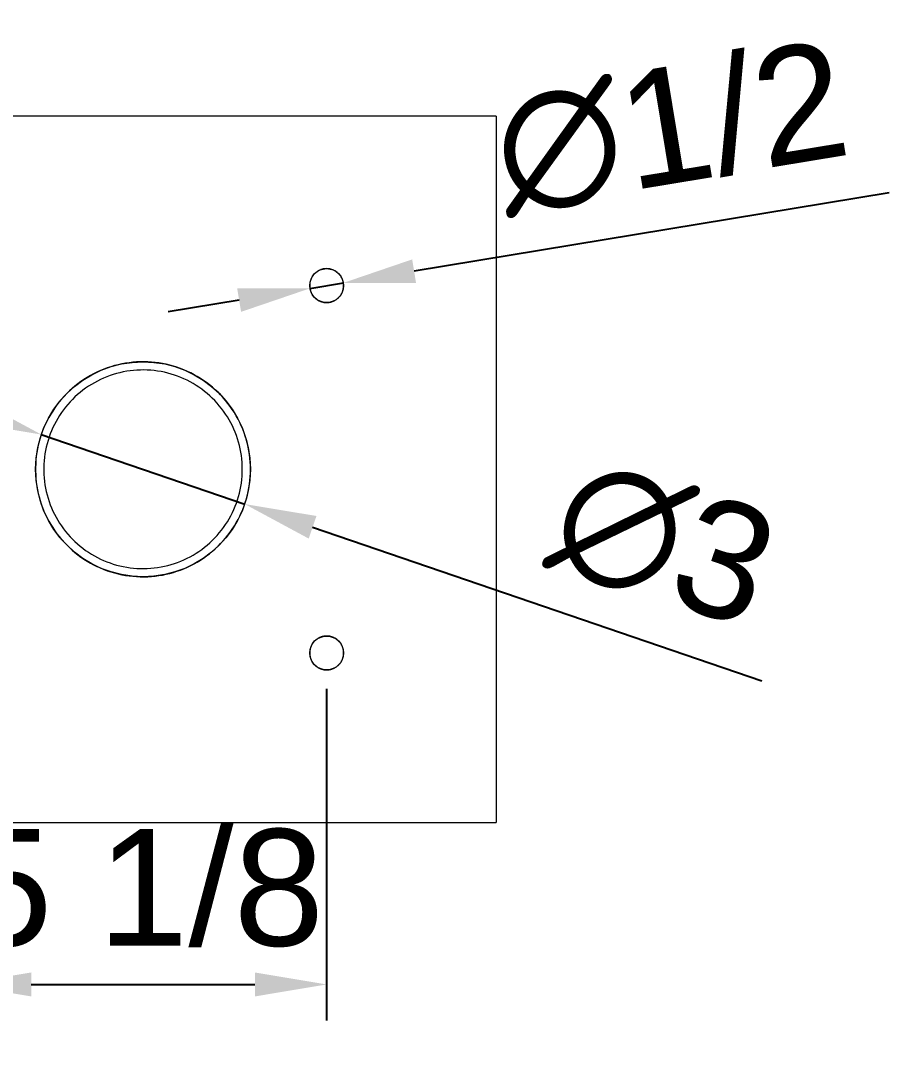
# Model space of a CAD drawing. Header units: inches. Extents: x -13 to 609, y -6 to 131.
# Drawn here: x 80.29 to 92.39, y -3.92 to 10.59 of the extents above; entities that cross this region are included whole.
import ezdxf

# ---------------------------------------------------------------- set-up
doc = ezdxf.new("R2010")
doc.units = ezdxf.units.IN
doc.header["$PDSIZE"] = -1
doc.layers.add('ZANO_R', color=7, linetype='Continuous', lineweight=0)
doc.styles.add('Arial', font='arial.ttf')
doc.styles.get("Standard").update_dxf_attribs({"font": 'ARIALUNI.TTF'})
doc.dimstyles.new('amerykanie', dxfattribs={"dimtxt": 50, "dimasz": 50, "dimexe": 0.5, "dimexo": 0.5, "dimgap": 1, "dimtad": 1, "dimdec": 0, "dimzin": 0, "dimlunit": 5, "dimtxsty": 'Standard', "dimcen": 0.09, "dimclrd": 1, "dimclre": 1, "dimclrt": 1, "dimazin": 0, "dimtfac": 1, "dimtdec": 0, "dimtmove": 0, "dimatfit": 3, "dimfxl": 1, "dimtzin": 0, "dimarcsym": 1})

# ---------------------------------------------------------------- blocks, each defined once
blk = doc.blocks.new('*D436')
at = {"layer": 'Defpoints', "color": 0}
for p in [(79.437, 1.784), (84.555, 1.785), (84.555, -2.834)]:
    blk.add_point(p, dxfattribs=at)
at = {"layer": 'ZANO_R', "color": 1, "lineweight": -2}
for p, q in [((79.437, 1.284), (79.437, -3.334)), ((84.555, 1.285), (84.555, -3.334)), ((80.437, -2.834), (83.555, -2.834))]:
    blk.add_line(p, q, dxfattribs=at)
at = {"layer": 'ZANO_R', "color": 1}
for points in [[(80.437, -2.667), (80.437, -3.001), (79.437, -2.834)], [(83.555, -3.001), (83.555, -2.667), (84.555, -2.834)]]:
    blk.add_solid(points, dxfattribs=at)
at = {"layer": 'ZANO_R', "color": 1, "insert": (81.996, -1.494), "char_height": 1.625, "attachment_point": 5, "style": 'Arial'}
blk.add_mtext('5 1/8', dxfattribs=at)
blk = doc.blocks.new('*D439')
at = {"layer": 'Defpoints', "color": 0}
for p in [(80.578, 4.828), (83.413, 3.859)]:
    blk.add_point(p, dxfattribs=at)
at = {"layer": 'ZANO_R', "color": 1, "lineweight": -2}
for p, q in [((79.632, 5.151), (78.685, 5.474)), ((80.578, 4.828), (83.413, 3.859)), ((84.359, 3.536), (90.619, 1.397))]:
    blk.add_line(p, q, dxfattribs=at)
at = {"layer": 'ZANO_R', "color": 1}
for points in [[(79.578, 4.993), (79.686, 5.309), (80.578, 4.828)], [(84.413, 3.693), (84.305, 3.378), (83.413, 3.859)]]:
    blk.add_solid(points, dxfattribs=at)
at = {"layer": 'ZANO_R', "color": 1, "insert": (89.25, 3.318), "char_height": 1.625, "attachment_point": 5, "rotation": 341.1376, "style": 'Arial'}
blk.add_mtext('∅3', dxfattribs=at)
blk = doc.blocks.new('*D440')
at = {"layer": 'Defpoints', "color": 0}
for p in [(84.321, 6.864), (84.788, 6.941)]:
    blk.add_point(p, dxfattribs=at)
at = {"layer": 'ZANO_R', "color": 1, "lineweight": -2}
for p, q in [((92.395, 8.196), (85.774, 7.104)), ((84.321, 6.864), (84.788, 6.941)), ((83.335, 6.701), (82.348, 6.539))]:
    blk.add_line(p, q, dxfattribs=at)
at = {"layer": 'ZANO_R', "color": 1}
for points in [[(85.747, 7.268), (85.801, 6.939), (84.788, 6.941)], [(83.362, 6.537), (83.308, 6.866), (84.321, 6.864)]]:
    blk.add_solid(points, dxfattribs=at)
at = {"layer": 'ZANO_R', "color": 1, "insert": (89.354, 9.088), "char_height": 1.625, "attachment_point": 5, "rotation": 9.3695, "style": 'Arial'}
blk.add_mtext('∅1/2', dxfattribs=at)

msp = doc.modelspace()

# ---------------------------------------------------------------- linework, layer by layer
at = {"layer": 'ZANO_R'}
for p, q in [((86.91633, 9.26473), (77.07381, 9.26417)), ((86.91661, 9.265), (86.91716, -0.57752)), ((84.44602, 7.11248), (84.4388, 7.10859)), ((84.45337, 7.11612), (84.44602, 7.11248)), ((84.46084, 7.11951), (84.45337, 7.11612)), ((84.46842, 7.12263), (84.46084, 7.11951)), ((84.4761, 7.12548), (84.46842, 7.12263)), ((84.48388, 7.12807), (84.4761, 7.12548)), ((84.49175, 7.13039), (84.48388, 7.12807)), ((84.49969, 7.13243), (84.49175, 7.13039)), ((84.5077, 7.1342), (84.49969, 7.13243)), ((84.51576, 7.13568), (84.5077, 7.1342)), ((84.52387, 7.13689), (84.51576, 7.13568)), ((84.53202, 7.13781), (84.52387, 7.13689)), ((84.5402, 7.13845), (84.53202, 7.13781)), ((84.54839, 7.13881), (84.5402, 7.13845)), ((84.55659, 7.13888), (84.54839, 7.13881)), ((84.56478, 7.13866), (84.55659, 7.13888)), ((84.57297, 7.13817), (84.56478, 7.13866)), ((84.58113, 7.13738), (84.57297, 7.13817)), ((84.58926, 7.13632), (84.58113, 7.13738)), ((84.59735, 7.13497), (84.58926, 7.13632)), ((84.60539, 7.13335), (84.59735, 7.13497)), ((84.61336, 7.13144), (84.60539, 7.13335)), ((84.62127, 7.12926), (84.61336, 7.13144)), ((84.62909, 7.12681), (84.62127, 7.12926)), ((84.63683, 7.12409), (84.62909, 7.12681)), ((84.64446, 7.1211), (84.63683, 7.12409)), ((84.65199, 7.11785), (84.64446, 7.1211)), ((84.6594, 7.11434), (84.65199, 7.11785)), ((84.66668, 7.11057), (84.6594, 7.11434)), ((84.67383, 7.10655), (84.66668, 7.11057)), ((84.32852, 6.97136), (84.32628, 6.96347)), ((84.33105, 6.97916), (84.32852, 6.97136)), ((84.33383, 6.98687), (84.33105, 6.97916)), ((84.33689, 6.99448), (84.33383, 6.98687)), ((84.34021, 7.00198), (84.33689, 6.99448)), ((84.34378, 7.00936), (84.34021, 7.00198)), ((84.34761, 7.01661), (84.34378, 7.00936)), ((84.35169, 7.02372), (84.34761, 7.01661)), ((84.35602, 7.03069), (84.35169, 7.02372)), ((84.36058, 7.0375), (84.35602, 7.03069)), ((84.36538, 7.04415), (84.36058, 7.0375)), ((84.3704, 7.05063), (84.36538, 7.04415)), ((84.37565, 7.05693), (84.3704, 7.05063)), ((84.38111, 7.06305), (84.37565, 7.05693)), ((84.38678, 7.06897), (84.38111, 7.06305)), ((84.39265, 7.07469), (84.38678, 7.06897)), ((84.39872, 7.08021), (84.39265, 7.07469)), ((84.40498, 7.08551), (84.39872, 7.08021)), ((84.41141, 7.09059), (84.40498, 7.08551)), ((84.41802, 7.09544), (84.41141, 7.09059)), ((84.42479, 7.10007), (84.41802, 7.09544)), ((84.43172, 7.10445), (84.42479, 7.10007)), ((84.4388, 7.10859), (84.43172, 7.10445)), ((84.68083, 7.10229), (84.67383, 7.10655)), ((84.68768, 7.09778), (84.68083, 7.10229)), ((84.69438, 7.09305), (84.68768, 7.09778)), ((84.7009, 7.08808), (84.69438, 7.09305)), ((84.70725, 7.08289), (84.7009, 7.08808)), ((84.71341, 7.07748), (84.70725, 7.08289)), ((84.71938, 7.07186), (84.71341, 7.07748)), ((84.72515, 7.06604), (84.71938, 7.07186)), ((84.73072, 7.06002), (84.72515, 7.06604)), ((84.73608, 7.05381), (84.73072, 7.06002)), ((84.74121, 7.04741), (84.73608, 7.05381)), ((84.74612, 7.04085), (84.74121, 7.04741)), ((84.7508, 7.03412), (84.74612, 7.04085)), ((84.75525, 7.02722), (84.7508, 7.03412)), ((84.75945, 7.02018), (84.75525, 7.02722)), ((84.76341, 7.013), (84.75945, 7.02018)), ((84.76711, 7.00568), (84.76341, 7.013)), ((84.77056, 6.99824), (84.76711, 7.00568)), ((84.77374, 6.99069), (84.77056, 6.99824)), ((84.77667, 6.98303), (84.77374, 6.99069)), ((84.77932, 6.97527), (84.77667, 6.98303)), ((84.78171, 6.96743), (84.77932, 6.97527)), ((84.78382, 6.9595), (84.78171, 6.96743)), ((84.31864, 6.91496), (84.31835, 6.90676)), ((84.31835, 6.90676), (84.31835, 6.89857)), ((84.31835, 6.89857), (84.31864, 6.89037)), ((84.31921, 6.92314), (84.31864, 6.91496)), ((84.31864, 6.89037), (84.31921, 6.88219)), ((84.32006, 6.93129), (84.31921, 6.92314)), ((84.31921, 6.88219), (84.32006, 6.87404)), ((84.32119, 6.93942), (84.32006, 6.93129)), ((84.32006, 6.87404), (84.32119, 6.86591)), ((84.32261, 6.94749), (84.32119, 6.93942)), ((84.32119, 6.86591), (84.32261, 6.85784)), ((84.3243, 6.95551), (84.32261, 6.94749)), ((84.32261, 6.85784), (84.3243, 6.84982)), ((84.32628, 6.96347), (84.3243, 6.95551)), ((84.3243, 6.84982), (84.32628, 6.84186)), ((84.32628, 6.84186), (84.32852, 6.83397)), ((84.32852, 6.83397), (84.33105, 6.82617)), ((84.33105, 6.82617), (84.33383, 6.81846)), ((84.77374, 6.81464), (84.77667, 6.8223)), ((84.77667, 6.8223), (84.77932, 6.83006)), ((84.77932, 6.83006), (84.78171, 6.8379)), ((84.78171, 6.8379), (84.78382, 6.84583)), ((84.78565, 6.95151), (84.78382, 6.9595)), ((84.78382, 6.84583), (84.78565, 6.85382)), ((84.78721, 6.94346), (84.78565, 6.95151)), ((84.78565, 6.85382), (84.78721, 6.86187)), ((84.78848, 6.93536), (84.78721, 6.94346)), ((84.78721, 6.86187), (84.78848, 6.86997)), ((84.78948, 6.92722), (84.78848, 6.93536)), ((84.78848, 6.86997), (84.78948, 6.87811)), ((84.79019, 6.91905), (84.78948, 6.92722)), ((84.78948, 6.87811), (84.79019, 6.88628)), ((84.79061, 6.91086), (84.79019, 6.91905)), ((84.79019, 6.88628), (84.79061, 6.89447)), ((84.79076, 6.90267), (84.79061, 6.91086)), ((84.79061, 6.89447), (84.79076, 6.90267)), ((84.33383, 6.81846), (84.33689, 6.81085)), ((84.33689, 6.81085), (84.34021, 6.80335)), ((84.34021, 6.80335), (84.34378, 6.79597)), ((84.34378, 6.79597), (84.34761, 6.78872)), ((84.34761, 6.78872), (84.35169, 6.78161)), ((84.35169, 6.78161), (84.35602, 6.77464)), ((84.35602, 6.77464), (84.36058, 6.76783)), ((84.36058, 6.76783), (84.36538, 6.76118)), ((84.36538, 6.76118), (84.3704, 6.7547)), ((84.3704, 6.7547), (84.37565, 6.7484)), ((84.37565, 6.7484), (84.38111, 6.74228)), ((84.38111, 6.74228), (84.38678, 6.73636)), ((84.38678, 6.73636), (84.39265, 6.73064)), ((84.39265, 6.73064), (84.39872, 6.72512)), ((84.39872, 6.72512), (84.40498, 6.71982)), ((84.40498, 6.71982), (84.41141, 6.71474)), ((84.41141, 6.71474), (84.41802, 6.70989)), ((84.41802, 6.70989), (84.42479, 6.70526)), ((84.42479, 6.70526), (84.43172, 6.70088)), ((84.43172, 6.70088), (84.4388, 6.69674)), ((84.4388, 6.69674), (84.44602, 6.69285)), ((84.44602, 6.69285), (84.45337, 6.68921)), ((84.45337, 6.68921), (84.46084, 6.68582)), ((84.46084, 6.68582), (84.46842, 6.6827)), ((84.46842, 6.6827), (84.4761, 6.67985)), ((84.4761, 6.67985), (84.48388, 6.67726)), ((84.48388, 6.67726), (84.49175, 6.67494)), ((84.49175, 6.67494), (84.49969, 6.6729)), ((84.61336, 6.67389), (84.62127, 6.67607)), ((84.62127, 6.67607), (84.62909, 6.67852)), ((84.62909, 6.67852), (84.63683, 6.68124)), ((84.63683, 6.68124), (84.64446, 6.68423)), ((84.64446, 6.68423), (84.65199, 6.68748)), ((84.65199, 6.68748), (84.6594, 6.69099)), ((84.6594, 6.69099), (84.66668, 6.69476)), ((84.66668, 6.69476), (84.67383, 6.69878)), ((84.67383, 6.69878), (84.68083, 6.70304)), ((84.68083, 6.70304), (84.68768, 6.70755)), ((84.68768, 6.70755), (84.69438, 6.71228)), ((84.69438, 6.71228), (84.7009, 6.71725)), ((84.7009, 6.71725), (84.70725, 6.72244)), ((84.70725, 6.72244), (84.71341, 6.72785)), ((84.71341, 6.72785), (84.71938, 6.73347)), ((84.71938, 6.73347), (84.72515, 6.73929)), ((84.72515, 6.73929), (84.73072, 6.74531)), ((84.73072, 6.74531), (84.73608, 6.75152)), ((84.73608, 6.75152), (84.74121, 6.75792)), ((84.74121, 6.75792), (84.74612, 6.76448)), ((84.74612, 6.76448), (84.7508, 6.77122)), ((84.7508, 6.77122), (84.75525, 6.77811)), ((84.75525, 6.77811), (84.75945, 6.78515)), ((84.75945, 6.78515), (84.76341, 6.79233)), ((84.76341, 6.79233), (84.76711, 6.79965)), ((84.76711, 6.79965), (84.77056, 6.80709)), ((84.77056, 6.80709), (84.77374, 6.81464)), ((84.49969, 6.6729), (84.5077, 6.67113)), ((84.5077, 6.67113), (84.51576, 6.66965)), ((84.51576, 6.66965), (84.52387, 6.66844)), ((84.52387, 6.66844), (84.53202, 6.66752)), ((84.53202, 6.66752), (84.5402, 6.66688)), ((84.5402, 6.66688), (84.54839, 6.66652)), ((84.54839, 6.66652), (84.55659, 6.66645)), ((84.55659, 6.66645), (84.56478, 6.66667)), ((84.56478, 6.66667), (84.57297, 6.66716)), ((84.57297, 6.66716), (84.58113, 6.66795)), ((84.58113, 6.66795), (84.58926, 6.66901)), ((84.58926, 6.66901), (84.59735, 6.67036)), ((84.59735, 6.67036), (84.60539, 6.67198)), ((84.60539, 6.67198), (84.61336, 6.67389)), ((81.69859, 5.81175), (81.64781, 5.80056)), ((81.74973, 5.82118), (81.69859, 5.81175)), ((81.80117, 5.82882), (81.74973, 5.82118)), ((81.85284, 5.83468), (81.80117, 5.82882)), ((81.90468, 5.83873), (81.85284, 5.83468)), ((81.95663, 5.84099), (81.90468, 5.83873)), ((82.00863, 5.84144), (81.95663, 5.84099)), ((82.06061, 5.84009), (82.00863, 5.84144)), ((82.11251, 5.83693), (82.06061, 5.84009)), ((82.16427, 5.83197), (82.11251, 5.83693)), ((82.21583, 5.82522), (82.16427, 5.83197)), ((82.26713, 5.81669), (82.21583, 5.82522)), ((82.3181, 5.80638), (82.26713, 5.81669)), ((82.36867, 5.7943), (82.3181, 5.80638)), ((81.30744, 5.67407), (81.26167, 5.64938)), ((81.35403, 5.69715), (81.30744, 5.67407)), ((81.4014, 5.7186), (81.35403, 5.69715)), ((81.44949, 5.7384), (81.4014, 5.7186)), ((81.49823, 5.75651), (81.44949, 5.7384)), ((81.54757, 5.77292), (81.49823, 5.75651)), ((81.58172, 5.66398), (81.53614, 5.64881)), ((81.59745, 5.78761), (81.54757, 5.77292)), ((81.6278, 5.67755), (81.58172, 5.66398)), ((81.64781, 5.80056), (81.59745, 5.78761)), ((81.67432, 5.68951), (81.6278, 5.67755)), ((81.72123, 5.69985), (81.67432, 5.68951)), ((81.76847, 5.70855), (81.72123, 5.69985)), ((81.81599, 5.71562), (81.76847, 5.70855)), ((81.86372, 5.72102), (81.81599, 5.71562)), ((81.91161, 5.72477), (81.86372, 5.72102)), ((81.9596, 5.72686), (81.91161, 5.72477)), ((82.00764, 5.72727), (81.9596, 5.72686)), ((82.05566, 5.72602), (82.00764, 5.72727)), ((82.1036, 5.72311), (82.05566, 5.72602)), ((82.15142, 5.71853), (82.1036, 5.72311)), ((82.19905, 5.71229), (82.15142, 5.71853)), ((82.24644, 5.70441), (82.19905, 5.71229)), ((82.29352, 5.69488), (82.24644, 5.70441)), ((82.34024, 5.68373), (82.29352, 5.69488)), ((82.38655, 5.67096), (82.34024, 5.68373)), ((82.4188, 5.78048), (82.36867, 5.7943)), ((82.43239, 5.65659), (82.38655, 5.67096)), ((82.46842, 5.76493), (82.4188, 5.78048)), ((82.51747, 5.74766), (82.46842, 5.76493)), ((82.56589, 5.72871), (82.51747, 5.74766)), ((82.61363, 5.70808), (82.56589, 5.72871)), ((82.66062, 5.68581), (82.61363, 5.70808)), ((82.7068, 5.66192), (82.66062, 5.68581)), ((82.75213, 5.63644), (82.7068, 5.66192)), ((81.08799, 5.53522), (81.04717, 5.503)), ((81.12989, 5.56601), (81.08799, 5.53522)), ((81.17285, 5.59532), (81.12989, 5.56601)), ((81.21679, 5.62312), (81.17285, 5.59532)), ((81.26167, 5.64938), (81.21679, 5.62312)), ((81.27615, 5.52559), (81.23555, 5.49991)), ((81.31761, 5.54985), (81.27615, 5.52559)), ((81.35989, 5.57265), (81.31761, 5.54985)), ((81.40293, 5.59398), (81.35989, 5.57265)), ((81.44669, 5.61379), (81.40293, 5.59398)), ((81.49111, 5.63208), (81.44669, 5.61379)), ((81.53614, 5.64881), (81.49111, 5.63208)), ((82.4777, 5.64064), (82.43239, 5.65659)), ((82.52243, 5.62313), (82.4777, 5.64064)), ((82.56653, 5.60408), (82.52243, 5.62313)), ((82.60993, 5.5835), (82.56653, 5.60408)), ((82.6526, 5.56143), (82.60993, 5.5835)), ((82.69448, 5.5379), (82.6526, 5.56143)), ((82.73551, 5.51292), (82.69448, 5.5379)), ((82.79655, 5.60941), (82.75213, 5.63644)), ((82.84001, 5.58085), (82.79655, 5.60941)), ((82.88245, 5.5508), (82.84001, 5.58085)), ((82.92381, 5.51929), (82.88245, 5.5508)), ((82.96406, 5.48637), (82.92381, 5.51929)), ((80.93177, 5.39813), (80.89581, 5.36057)), ((80.96902, 5.43442), (80.93177, 5.39813)), ((81.0075, 5.46939), (80.96902, 5.43442)), ((81.04717, 5.503), (81.0075, 5.46939)), ((81.08281, 5.38358), (81.04726, 5.35127)), ((81.11946, 5.41463), (81.08281, 5.38358)), ((81.15716, 5.44439), (81.11946, 5.41463)), ((81.19588, 5.47283), (81.15716, 5.44439)), ((81.23555, 5.49991), (81.19588, 5.47283)), ((82.77565, 5.48654), (82.73551, 5.51292)), ((82.81486, 5.45878), (82.77565, 5.48654)), ((82.85307, 5.42968), (82.81486, 5.45878)), ((82.89025, 5.39926), (82.85307, 5.42968)), ((82.92636, 5.36758), (82.89025, 5.39926)), ((83.00315, 5.45207), (82.96406, 5.48637)), ((83.04102, 5.41643), (83.00315, 5.45207)), ((83.07762, 5.3795), (83.04102, 5.41643)), ((83.11293, 5.34133), (83.07762, 5.3795)), ((80.79604, 5.24073), (80.76562, 5.19856)), ((80.8279, 5.28182), (80.79604, 5.24073)), ((80.86117, 5.32179), (80.8279, 5.28182)), ((80.89581, 5.36057), (80.86117, 5.32179)), ((80.94763, 5.24722), (80.9169, 5.21031)), ((80.97963, 5.28305), (80.94763, 5.24722)), ((81.01285, 5.31775), (80.97963, 5.28305)), ((81.04726, 5.35127), (81.01285, 5.31775)), ((82.96134, 5.33466), (82.92636, 5.36758)), ((82.99516, 5.30054), (82.96134, 5.33466)), ((83.02777, 5.26528), (82.99516, 5.30054)), ((83.05915, 5.2289), (83.02777, 5.26528)), ((83.08924, 5.19145), (83.05915, 5.2289)), ((83.14689, 5.30195), (83.11293, 5.34133)), ((83.17946, 5.26141), (83.14689, 5.30195)), ((83.21061, 5.21977), (83.17946, 5.26141)), ((80.70926, 5.11117), (80.68339, 5.06606)), ((80.73668, 5.15535), (80.70926, 5.11117)), ((80.76562, 5.19856), (80.73668, 5.15535)), ((80.83263, 5.09347), (80.8073, 5.05266)), ((80.85936, 5.13338), (80.83263, 5.09347)), ((80.88746, 5.17234), (80.85936, 5.13338)), ((80.9169, 5.21031), (80.88746, 5.17234)), ((83.11801, 5.15299), (83.08924, 5.19145)), ((83.14543, 5.11354), (83.11801, 5.15299)), ((83.17146, 5.07317), (83.14543, 5.11354)), ((83.24029, 5.17708), (83.21061, 5.21977)), ((83.26847, 5.13338), (83.24029, 5.17708)), ((83.29512, 5.08873), (83.26847, 5.13338)), ((83.3202, 5.04318), (83.29512, 5.08873)), ((80.63643, 4.97329), (80.61539, 4.92573)), ((80.6591, 5.02008), (80.63643, 4.97329)), ((80.68339, 5.06606), (80.6591, 5.02008)), ((80.76097, 4.96851), (80.74002, 4.92528)), ((80.7834, 5.01099), (80.76097, 4.96851)), ((80.8073, 5.05266), (80.7834, 5.01099)), ((83.19608, 5.03193), (83.17146, 5.07317)), ((83.21925, 4.98985), (83.19608, 5.03193)), ((83.24095, 4.94699), (83.21925, 4.98985)), ((83.26114, 4.9034), (83.24095, 4.94699)), ((83.34369, 4.99678), (83.3202, 5.04318)), ((83.36555, 4.9496), (83.34369, 4.99678)), ((83.38576, 4.90169), (83.36555, 4.9496)), ((80.57832, 4.82858), (80.56233, 4.7791)), ((80.59601, 4.87748), (80.57832, 4.82858)), ((80.61539, 4.92573), (80.59601, 4.87748)), ((80.68634, 4.79161), (80.67157, 4.7459)), ((80.70268, 4.83678), (80.68634, 4.79161)), ((80.72058, 4.88136), (80.70268, 4.83678)), ((80.74002, 4.92528), (80.72058, 4.88136)), ((83.27981, 4.85915), (83.26114, 4.9034)), ((83.29694, 4.81426), (83.27981, 4.85915)), ((83.31249, 4.76882), (83.29694, 4.81426)), ((83.4043, 4.85311), (83.38576, 4.90169)), ((83.42114, 4.80391), (83.4043, 4.85311)), ((83.43626, 4.75416), (83.42114, 4.80391)), ((80.53557, 4.67862), (80.52481, 4.62774)), ((80.54808, 4.72909), (80.53557, 4.67862)), ((80.56233, 4.7791), (80.54808, 4.72909)), ((80.64685, 4.65308), (80.63691, 4.60608)), ((80.6584, 4.6997), (80.64685, 4.65308)), ((80.67157, 4.7459), (80.6584, 4.6997)), ((83.32646, 4.72286), (83.31249, 4.76882)), ((83.33883, 4.67644), (83.32646, 4.72286)), ((83.34958, 4.62962), (83.33883, 4.67644)), ((83.44965, 4.70391), (83.43626, 4.75416)), ((83.46128, 4.65323), (83.44965, 4.70391)), ((83.47115, 4.60217), (83.46128, 4.65323)), ((80.50864, 4.52503), (80.50323, 4.47331)), ((80.51583, 4.57653), (80.50864, 4.52503)), ((80.52481, 4.62774), (80.51583, 4.57653)), ((80.62197, 4.51119), (80.61698, 4.46341)), ((80.62862, 4.55876), (80.62197, 4.51119)), ((80.63691, 4.60608), (80.62862, 4.55876)), ((83.35869, 4.58246), (83.34958, 4.62962)), ((83.36616, 4.535), (83.35869, 4.58246)), ((83.37199, 4.48732), (83.36616, 4.535)), ((83.47924, 4.55081), (83.47115, 4.60217)), ((83.48554, 4.49919), (83.47924, 4.55081)), ((83.49005, 4.44739), (83.48554, 4.49919)), ((80.49962, 4.42143), (80.49782, 4.36947)), ((80.49782, 4.36947), (80.49782, 4.31747)), ((80.50323, 4.47331), (80.49962, 4.42143)), ((80.61364, 4.41549), (80.61198, 4.36748)), ((80.61198, 4.36748), (80.61198, 4.31945)), ((80.61698, 4.46341), (80.61364, 4.41549)), ((83.37615, 4.43947), (83.37199, 4.48732)), ((83.37865, 4.3915), (83.37615, 4.43947)), ((83.37948, 4.34347), (83.37865, 4.3915)), ((83.49275, 4.39546), (83.49005, 4.44739)), ((83.49366, 4.34347), (83.49275, 4.39546)), ((80.49782, 4.31747), (80.49962, 4.2655)), ((80.49962, 4.2655), (80.50323, 4.21362)), ((80.50323, 4.21362), (80.50864, 4.16191)), ((80.61198, 4.31945), (80.61364, 4.27144)), ((80.61364, 4.27144), (80.61698, 4.22352)), ((80.61698, 4.22352), (80.62197, 4.17574)), ((83.37199, 4.19961), (83.37615, 4.24747)), ((83.37615, 4.24747), (83.37865, 4.29544)), ((83.37865, 4.29544), (83.37948, 4.34347)), ((83.48554, 4.18774), (83.49005, 4.23954)), ((83.49005, 4.23954), (83.49275, 4.29147)), ((83.49275, 4.29147), (83.49366, 4.34347)), ((80.50864, 4.16191), (80.51583, 4.11041)), ((80.51583, 4.11041), (80.52481, 4.05919)), ((80.62197, 4.17574), (80.62862, 4.12817)), ((80.62862, 4.12817), (80.63691, 4.08085)), ((80.63691, 4.08085), (80.64685, 4.03386)), ((83.34958, 4.05731), (83.35869, 4.10448)), ((83.35869, 4.10448), (83.36616, 4.15193)), ((83.36616, 4.15193), (83.37199, 4.19961)), ((83.46128, 4.0337), (83.47115, 4.08476)), ((83.47115, 4.08476), (83.47924, 4.13612)), ((83.47924, 4.13612), (83.48554, 4.18774)), ((80.52481, 4.05919), (80.53557, 4.00831)), ((80.53557, 4.00831), (80.54808, 3.95784)), ((80.54808, 3.95784), (80.56233, 3.90783)), ((80.64685, 4.03386), (80.6584, 3.98723)), ((80.6584, 3.98723), (80.67157, 3.94103)), ((80.67157, 3.94103), (80.68634, 3.89532)), ((83.29694, 3.87267), (83.31249, 3.91812)), ((83.31249, 3.91812), (83.32646, 3.96408)), ((83.32646, 3.96408), (83.33883, 4.01049)), ((83.33883, 4.01049), (83.34958, 4.05731)), ((83.42114, 3.88302), (83.43626, 3.93277)), ((83.43626, 3.93277), (83.44965, 3.98302)), ((83.44965, 3.98302), (83.46128, 4.0337)), ((80.56233, 3.90783), (80.57832, 3.85835)), ((80.57832, 3.85835), (80.59601, 3.80945)), ((80.59601, 3.80945), (80.61539, 3.7612)), ((80.68634, 3.89532), (80.70268, 3.85015)), ((80.70268, 3.85015), (80.72058, 3.80558)), ((80.72058, 3.80558), (80.74002, 3.76165)), ((83.24095, 3.73994), (83.26114, 3.78353)), ((83.26114, 3.78353), (83.27981, 3.82779)), ((83.27981, 3.82779), (83.29694, 3.87267)), ((83.36555, 3.73733), (83.38576, 3.78524)), ((83.38576, 3.78524), (83.4043, 3.83382)), ((83.4043, 3.83382), (83.42114, 3.88302)), ((80.61539, 3.7612), (80.63643, 3.71365)), ((80.63643, 3.71365), (80.6591, 3.66685)), ((80.6591, 3.66685), (80.68339, 3.62087)), ((80.74002, 3.76165), (80.76097, 3.71842)), ((80.76097, 3.71842), (80.7834, 3.67595)), ((80.7834, 3.67595), (80.8073, 3.63428)), ((80.8073, 3.63428), (80.83263, 3.59346)), ((83.17146, 3.61376), (83.19608, 3.65501)), ((83.19608, 3.65501), (83.21925, 3.69709)), ((83.21925, 3.69709), (83.24095, 3.73994)), ((83.29512, 3.59821), (83.3202, 3.64376)), ((83.3202, 3.64376), (83.34369, 3.69015)), ((83.34369, 3.69015), (83.36555, 3.73733)), ((80.68339, 3.62087), (80.70926, 3.57576)), ((80.70926, 3.57576), (80.73668, 3.53158)), ((80.73668, 3.53158), (80.76562, 3.48838)), ((80.76562, 3.48838), (80.79604, 3.4462)), ((80.83263, 3.59346), (80.85936, 3.55355)), ((80.85936, 3.55355), (80.88746, 3.51459)), ((80.88746, 3.51459), (80.9169, 3.47663)), ((83.05915, 3.45803), (83.08924, 3.49548)), ((83.08924, 3.49548), (83.11801, 3.53395)), ((83.11801, 3.53395), (83.14543, 3.57339)), ((83.14543, 3.57339), (83.17146, 3.61376)), ((83.21061, 3.46716), (83.24029, 3.50985)), ((83.24029, 3.50985), (83.26847, 3.55355)), ((83.26847, 3.55355), (83.29512, 3.59821)), ((80.79604, 3.4462), (80.8279, 3.40511)), ((80.8279, 3.40511), (80.86117, 3.36515)), ((80.86117, 3.36515), (80.89581, 3.32636)), ((80.9169, 3.47663), (80.94763, 3.43971)), ((80.94763, 3.43971), (80.97963, 3.40388)), ((80.97963, 3.40388), (81.01285, 3.36919)), ((81.01285, 3.36919), (81.04726, 3.33566)), ((82.92636, 3.31936), (82.96134, 3.35228)), ((82.96134, 3.35228), (82.99516, 3.38639)), ((82.99516, 3.38639), (83.02777, 3.42166)), ((83.02777, 3.42166), (83.05915, 3.45803)), ((83.07762, 3.30743), (83.11293, 3.3456)), ((83.11293, 3.3456), (83.14689, 3.38498)), ((83.14689, 3.38498), (83.17946, 3.42552)), ((83.17946, 3.42552), (83.21061, 3.46716)), ((80.89581, 3.32636), (80.93177, 3.2888)), ((80.93177, 3.2888), (80.96902, 3.25252)), ((80.96902, 3.25252), (81.0075, 3.21754)), ((81.0075, 3.21754), (81.04717, 3.18393)), ((81.04726, 3.33566), (81.08281, 3.30336)), ((81.08281, 3.30336), (81.11946, 3.2723)), ((81.11946, 3.2723), (81.15716, 3.24254)), ((81.15716, 3.24254), (81.19588, 3.2141)), ((81.19588, 3.2141), (81.23555, 3.18702)), ((82.73551, 3.17401), (82.77565, 3.20039)), ((82.77565, 3.20039), (82.81486, 3.22815)), ((82.81486, 3.22815), (82.85307, 3.25726)), ((82.85307, 3.25726), (82.89025, 3.28767)), ((82.89025, 3.28767), (82.92636, 3.31936)), ((82.92381, 3.16764), (82.96406, 3.20056)), ((82.96406, 3.20056), (83.00315, 3.23486)), ((83.00315, 3.23486), (83.04102, 3.2705)), ((83.04102, 3.2705), (83.07762, 3.30743)), ((81.04717, 3.18393), (81.08799, 3.15171)), ((81.08799, 3.15171), (81.12989, 3.12092)), ((81.12989, 3.12092), (81.17285, 3.09161)), ((81.17285, 3.09161), (81.21679, 3.06381)), ((81.21679, 3.06381), (81.26167, 3.03755)), ((81.23555, 3.18702), (81.27615, 3.16134)), ((81.27615, 3.16134), (81.31761, 3.13708)), ((81.31761, 3.13708), (81.35989, 3.11428)), ((81.35989, 3.11428), (81.40293, 3.09295)), ((81.40293, 3.09295), (81.44669, 3.07314)), ((81.44669, 3.07314), (81.49111, 3.05485)), ((81.49111, 3.05485), (81.53614, 3.03812)), ((82.4777, 3.04629), (82.52243, 3.0638)), ((82.52243, 3.0638), (82.56653, 3.08286)), ((82.56653, 3.08286), (82.60993, 3.10343)), ((82.60993, 3.10343), (82.6526, 3.1255)), ((82.6526, 3.1255), (82.69448, 3.14903)), ((82.69448, 3.14903), (82.73551, 3.17401)), ((82.7068, 3.02501), (82.75213, 3.05049)), ((82.75213, 3.05049), (82.79655, 3.07752)), ((82.79655, 3.07752), (82.84001, 3.10608)), ((82.84001, 3.10608), (82.88245, 3.13613)), ((82.88245, 3.13613), (82.92381, 3.16764)), ((81.26167, 3.03755), (81.30744, 3.01287)), ((81.30744, 3.01287), (81.35403, 2.98978)), ((81.35403, 2.98978), (81.4014, 2.96833)), ((81.4014, 2.96833), (81.44949, 2.94854)), ((81.44949, 2.94854), (81.49823, 2.93042)), ((81.49823, 2.93042), (81.54757, 2.91401)), ((81.53614, 3.03812), (81.58172, 3.02296)), ((81.54757, 2.91401), (81.59745, 2.89932)), ((81.58172, 3.02296), (81.6278, 3.00939)), ((81.6278, 3.00939), (81.67432, 2.99742)), ((81.67432, 2.99742), (81.72123, 2.98708)), ((81.72123, 2.98708), (81.76847, 2.97838)), ((81.76847, 2.97838), (81.81599, 2.97132)), ((81.81599, 2.97132), (81.86372, 2.96591)), ((81.86372, 2.96591), (81.91161, 2.96216)), ((81.91161, 2.96216), (81.9596, 2.96008)), ((81.9596, 2.96008), (82.00764, 2.95966)), ((82.00764, 2.95966), (82.05566, 2.96091)), ((82.05566, 2.96091), (82.1036, 2.96383)), ((82.1036, 2.96383), (82.15142, 2.96841)), ((82.15142, 2.96841), (82.19905, 2.97464)), ((82.19905, 2.97464), (82.24644, 2.98253)), ((82.24644, 2.98253), (82.29352, 2.99205)), ((82.29352, 2.99205), (82.34024, 3.0032)), ((82.34024, 3.0032), (82.38655, 3.01597)), ((82.36867, 2.89263), (82.4188, 2.90645)), ((82.38655, 3.01597), (82.43239, 3.03034)), ((82.4188, 2.90645), (82.46842, 2.922)), ((82.43239, 3.03034), (82.4777, 3.04629)), ((82.46842, 2.922), (82.51747, 2.93927)), ((82.51747, 2.93927), (82.56589, 2.95822)), ((82.56589, 2.95822), (82.61363, 2.97885)), ((82.61363, 2.97885), (82.66062, 3.00112)), ((82.66062, 3.00112), (82.7068, 3.02501)), ((81.59745, 2.89932), (81.64781, 2.88637)), ((81.64781, 2.88637), (81.69859, 2.87518)), ((81.69859, 2.87518), (81.74973, 2.86575)), ((81.74973, 2.86575), (81.80117, 2.85811)), ((81.80117, 2.85811), (81.85284, 2.85226)), ((81.85284, 2.85226), (81.90468, 2.8482)), ((81.90468, 2.8482), (81.95663, 2.84594)), ((81.95663, 2.84594), (82.00863, 2.84549)), ((82.00863, 2.84549), (82.06061, 2.84684)), ((82.06061, 2.84684), (82.11251, 2.85)), ((82.11251, 2.85), (82.16427, 2.85496)), ((82.16427, 2.85496), (82.21583, 2.86171)), ((82.21583, 2.86171), (82.26713, 2.87024)), ((82.26713, 2.87024), (82.3181, 2.88055)), ((82.3181, 2.88055), (82.36867, 2.89263)), ((84.34407, 1.89125), (84.3405, 1.88387)), ((84.3479, 1.8985), (84.34407, 1.89125)), ((84.35198, 1.90561), (84.3479, 1.8985)), ((84.35631, 1.91258), (84.35198, 1.90561)), ((84.36087, 1.91939), (84.35631, 1.91258)), ((84.36566, 1.92604), (84.36087, 1.91939)), ((84.37069, 1.93252), (84.36566, 1.92604)), ((84.37594, 1.93882), (84.37069, 1.93252)), ((84.3814, 1.94494), (84.37594, 1.93882)), ((84.38707, 1.95086), (84.3814, 1.94494)), ((84.39294, 1.95658), (84.38707, 1.95086)), ((84.39901, 1.9621), (84.39294, 1.95658)), ((84.40527, 1.9674), (84.39901, 1.9621)), ((84.4117, 1.97248), (84.40527, 1.9674)), ((84.41831, 1.97733), (84.4117, 1.97248)), ((84.42508, 1.98196), (84.41831, 1.97733)), ((84.43201, 1.98634), (84.42508, 1.98196)), ((84.43909, 1.99048), (84.43201, 1.98634)), ((84.44631, 1.99437), (84.43909, 1.99048)), ((84.45365, 1.99801), (84.44631, 1.99437)), ((84.46112, 2.0014), (84.45365, 1.99801)), ((84.46871, 2.00452), (84.46112, 2.0014)), ((84.47639, 2.00737), (84.46871, 2.00452)), ((84.48417, 2.00996), (84.47639, 2.00737)), ((84.49204, 2.01228), (84.48417, 2.00996)), ((84.49998, 2.01432), (84.49204, 2.01228)), ((84.50799, 2.01609), (84.49998, 2.01432)), ((84.51605, 2.01757), (84.50799, 2.01609)), ((84.52416, 2.01878), (84.51605, 2.01757)), ((84.53231, 2.0197), (84.52416, 2.01878)), ((84.54048, 2.02034), (84.53231, 2.0197)), ((84.54868, 2.0207), (84.54048, 2.02034)), ((84.55688, 2.02077), (84.54868, 2.0207)), ((84.56507, 2.02055), (84.55688, 2.02077)), ((84.57326, 2.02006), (84.56507, 2.02055)), ((84.58142, 2.01927), (84.57326, 2.02006)), ((84.58955, 2.01821), (84.58142, 2.01927)), ((84.59764, 2.01686), (84.58955, 2.01821)), ((84.60567, 2.01524), (84.59764, 2.01686)), ((84.61365, 2.01333), (84.60567, 2.01524)), ((84.62155, 2.01115), (84.61365, 2.01333)), ((84.62938, 2.0087), (84.62155, 2.01115)), ((84.63711, 2.00598), (84.62938, 2.0087)), ((84.64475, 2.00299), (84.63711, 2.00598)), ((84.65228, 1.99974), (84.64475, 2.00299)), ((84.65969, 1.99623), (84.65228, 1.99974)), ((84.66697, 1.99246), (84.65969, 1.99623)), ((84.67412, 1.98844), (84.66697, 1.99246)), ((84.68112, 1.98418), (84.67412, 1.98844)), ((84.68797, 1.97967), (84.68112, 1.98418)), ((84.69467, 1.97494), (84.68797, 1.97967)), ((84.70119, 1.96997), (84.69467, 1.97494)), ((84.70754, 1.96478), (84.70119, 1.96997)), ((84.7137, 1.95937), (84.70754, 1.96478)), ((84.71967, 1.95375), (84.7137, 1.95937)), ((84.72544, 1.94792), (84.71967, 1.95375)), ((84.73101, 1.9419), (84.72544, 1.94792)), ((84.73636, 1.9357), (84.73101, 1.9419)), ((84.7415, 1.9293), (84.73636, 1.9357)), ((84.74641, 1.92274), (84.7415, 1.9293)), ((84.75109, 1.916), (84.74641, 1.92274)), ((84.75554, 1.90911), (84.75109, 1.916)), ((84.75974, 1.90207), (84.75554, 1.90911)), ((84.76369, 1.89489), (84.75974, 1.90207)), ((84.7674, 1.88757), (84.76369, 1.89489)), ((84.77084, 1.88013), (84.7674, 1.88757)), ((84.31892, 1.79685), (84.31864, 1.78865)), ((84.31864, 1.78865), (84.31864, 1.78046)), ((84.31864, 1.78046), (84.31892, 1.77226)), ((84.31949, 1.80503), (84.31892, 1.79685)), ((84.31892, 1.77226), (84.31949, 1.76408)), ((84.32035, 1.81318), (84.31949, 1.80503)), ((84.31949, 1.76408), (84.32035, 1.75593)), ((84.32148, 1.82131), (84.32035, 1.81318)), ((84.32035, 1.75593), (84.32148, 1.7478)), ((84.3229, 1.82938), (84.32148, 1.82131)), ((84.32148, 1.7478), (84.3229, 1.73973)), ((84.32459, 1.8374), (84.3229, 1.82938)), ((84.32657, 1.84536), (84.32459, 1.8374)), ((84.32881, 1.85325), (84.32657, 1.84536)), ((84.33133, 1.86105), (84.32881, 1.85325)), ((84.33412, 1.86876), (84.33133, 1.86105)), ((84.33718, 1.87637), (84.33412, 1.86876)), ((84.3405, 1.88387), (84.33718, 1.87637)), ((84.77403, 1.87258), (84.77084, 1.88013)), ((84.77696, 1.86492), (84.77403, 1.87258)), ((84.77961, 1.85716), (84.77696, 1.86492)), ((84.78199, 1.84932), (84.77961, 1.85716)), ((84.78411, 1.84139), (84.78199, 1.84932)), ((84.78594, 1.8334), (84.78411, 1.84139)), ((84.7875, 1.82535), (84.78594, 1.8334)), ((84.78594, 1.73571), (84.7875, 1.74376)), ((84.78877, 1.81725), (84.7875, 1.82535)), ((84.7875, 1.74376), (84.78877, 1.75186)), ((84.78977, 1.80911), (84.78877, 1.81725)), ((84.78877, 1.75186), (84.78977, 1.76)), ((84.79048, 1.80094), (84.78977, 1.80911)), ((84.78977, 1.76), (84.79048, 1.76817)), ((84.7909, 1.79275), (84.79048, 1.80094)), ((84.79048, 1.76817), (84.7909, 1.77636)), ((84.79105, 1.78455), (84.7909, 1.79275)), ((84.7909, 1.77636), (84.79105, 1.78455)), ((84.3229, 1.73973), (84.32459, 1.73171)), ((84.32459, 1.73171), (84.32657, 1.72375)), ((84.32657, 1.72375), (84.32881, 1.71586)), ((84.32881, 1.71586), (84.33133, 1.70806)), ((84.33133, 1.70806), (84.33412, 1.70035)), ((84.33412, 1.70035), (84.33718, 1.69274)), ((84.33718, 1.69274), (84.3405, 1.68524)), ((84.3405, 1.68524), (84.34407, 1.67786)), ((84.34407, 1.67786), (84.3479, 1.67061)), ((84.3479, 1.67061), (84.35198, 1.6635)), ((84.35198, 1.6635), (84.35631, 1.65653)), ((84.35631, 1.65653), (84.36087, 1.64972)), ((84.36087, 1.64972), (84.36566, 1.64307)), ((84.36566, 1.64307), (84.37069, 1.63659)), ((84.37069, 1.63659), (84.37594, 1.63029)), ((84.37594, 1.63029), (84.3814, 1.62417)), ((84.3814, 1.62417), (84.38707, 1.61825)), ((84.38707, 1.61825), (84.39294, 1.61253)), ((84.39294, 1.61253), (84.39901, 1.60701)), ((84.39901, 1.60701), (84.40527, 1.60171)), ((84.40527, 1.60171), (84.4117, 1.59663)), ((84.4117, 1.59663), (84.41831, 1.59178)), ((84.69467, 1.59417), (84.70119, 1.59914)), ((84.70119, 1.59914), (84.70754, 1.60433)), ((84.70754, 1.60433), (84.7137, 1.60974)), ((84.7137, 1.60974), (84.71967, 1.61536)), ((84.71967, 1.61536), (84.72544, 1.62118)), ((84.72544, 1.62118), (84.73101, 1.6272)), ((84.73101, 1.6272), (84.73636, 1.63341)), ((84.73636, 1.63341), (84.7415, 1.63981)), ((84.7415, 1.63981), (84.74641, 1.64637)), ((84.74641, 1.64637), (84.75109, 1.6531)), ((84.75109, 1.6531), (84.75554, 1.66)), ((84.75554, 1.66), (84.75974, 1.66704)), ((84.75974, 1.66704), (84.76369, 1.67422)), ((84.76369, 1.67422), (84.7674, 1.68154)), ((84.7674, 1.68154), (84.77084, 1.68898)), ((84.77084, 1.68898), (84.77403, 1.69653)), ((84.77403, 1.69653), (84.77696, 1.70419)), ((84.77696, 1.70419), (84.77961, 1.71195)), ((84.77961, 1.71195), (84.78199, 1.71979)), ((84.78199, 1.71979), (84.78411, 1.72772)), ((84.78411, 1.72772), (84.78594, 1.73571)), ((84.41831, 1.59178), (84.42508, 1.58715)), ((84.42508, 1.58715), (84.43201, 1.58277)), ((84.43201, 1.58277), (84.43909, 1.57863)), ((84.43909, 1.57863), (84.44631, 1.57474)), ((84.44631, 1.57474), (84.45365, 1.5711)), ((84.45365, 1.5711), (84.46112, 1.56771)), ((84.46112, 1.56771), (84.46871, 1.56459)), ((84.46871, 1.56459), (84.47639, 1.56174)), ((84.47639, 1.56174), (84.48417, 1.55915)), ((84.48417, 1.55915), (84.49204, 1.55683)), ((84.49204, 1.55683), (84.49998, 1.55479)), ((84.49998, 1.55479), (84.50799, 1.55302)), ((84.50799, 1.55302), (84.51605, 1.55154)), ((84.51605, 1.55154), (84.52416, 1.55033)), ((84.52416, 1.55033), (84.53231, 1.54941)), ((84.53231, 1.54941), (84.54048, 1.54877)), ((84.54048, 1.54877), (84.54868, 1.54841)), ((84.54868, 1.54841), (84.55688, 1.54834)), ((84.55688, 1.54834), (84.56507, 1.54856)), ((84.56507, 1.54856), (84.57326, 1.54905)), ((84.57326, 1.54905), (84.58142, 1.54984)), ((84.58142, 1.54984), (84.58955, 1.5509)), ((84.58955, 1.5509), (84.59764, 1.55225)), ((84.59764, 1.55225), (84.60567, 1.55387)), ((84.60567, 1.55387), (84.61365, 1.55578)), ((84.61365, 1.55578), (84.62155, 1.55796)), ((84.62155, 1.55796), (84.62938, 1.56041)), ((84.62938, 1.56041), (84.63711, 1.56313)), ((84.63711, 1.56313), (84.64475, 1.56612)), ((84.64475, 1.56612), (84.65228, 1.56937)), ((84.65228, 1.56937), (84.65969, 1.57288)), ((84.65969, 1.57288), (84.66697, 1.57665)), ((84.66697, 1.57665), (84.67412, 1.58067)), ((84.67412, 1.58067), (84.68112, 1.58493)), ((84.68112, 1.58493), (84.68797, 1.58944)), ((84.68797, 1.58944), (84.69467, 1.59417)), ((77.07437, -0.57835), (86.91689, -0.57779))]:
    msp.add_line(p, q, dxfattribs=at)
for centre, radius in [((84.55452, 6.90269), 0.2362), ((81.99552, 4.34335), 1.49796), ((84.55483, 1.78455), 0.23622)]:
    msp.add_circle(centre, radius, dxfattribs=at)

# ---------------------------------------------------------------- dimensions: what is measured, and where the dimension line sits
dim = msp.add_diameter_dim_2p(p1=(84.32148, 6.86423), p2=(84.78757, 6.94114), dimstyle='amerykanie', override={"dimtxt": 1.625, "dimasz": 1, "dimgap": 0.5, "dimdec": 4, "dimtxsty": 'Arial', "dimaunit": 1, "dimadec": 1, "dimtdec": 4, "dimtmove": 1, "dimfrac": 2}, dxfattribs=at)
dim.commit()
dim.dimension.update_dxf_attribs({"geometry": '*D440', "text_midpoint": (89.35385, 9.0883)})
dim = msp.add_diameter_dim_2p(p1=(80.578, 4.82764), p2=(83.41304, 3.85907), dimstyle='amerykanie', override={"dimtxt": 1.625, "dimasz": 1, "dimgap": 0.5, "dimdec": 4, "dimtxsty": 'Arial', "dimaunit": 1, "dimadec": 1, "dimtdec": 4, "dimtmove": 1, "dimfrac": 2}, dxfattribs=at)
dim.commit()
dim.dimension.update_dxf_attribs({"geometry": '*D439', "text_midpoint": (88.80497, 2.01695), "dimtype": 163})
dim = msp.add_linear_dim(base=(84.55483, -2.83389), p1=(79.43673, 1.78425), p2=(84.55483, 1.78455), dimstyle='amerykanie', override={"dimtxt": 1.625, "dimasz": 1, "dimgap": 0.5, "dimdec": 4, "dimtxsty": 'Arial', "dimaunit": 1, "dimadec": 1, "dimtdec": 4, "dimtmove": 1, "dimfrac": 2}, dxfattribs=at)
dim.commit()
dim.dimension.update_dxf_attribs({"geometry": '*D436', "text_midpoint": (81.99578, -2.83389), "dimtype": 160})

doc.saveas('drawing.dxf')
